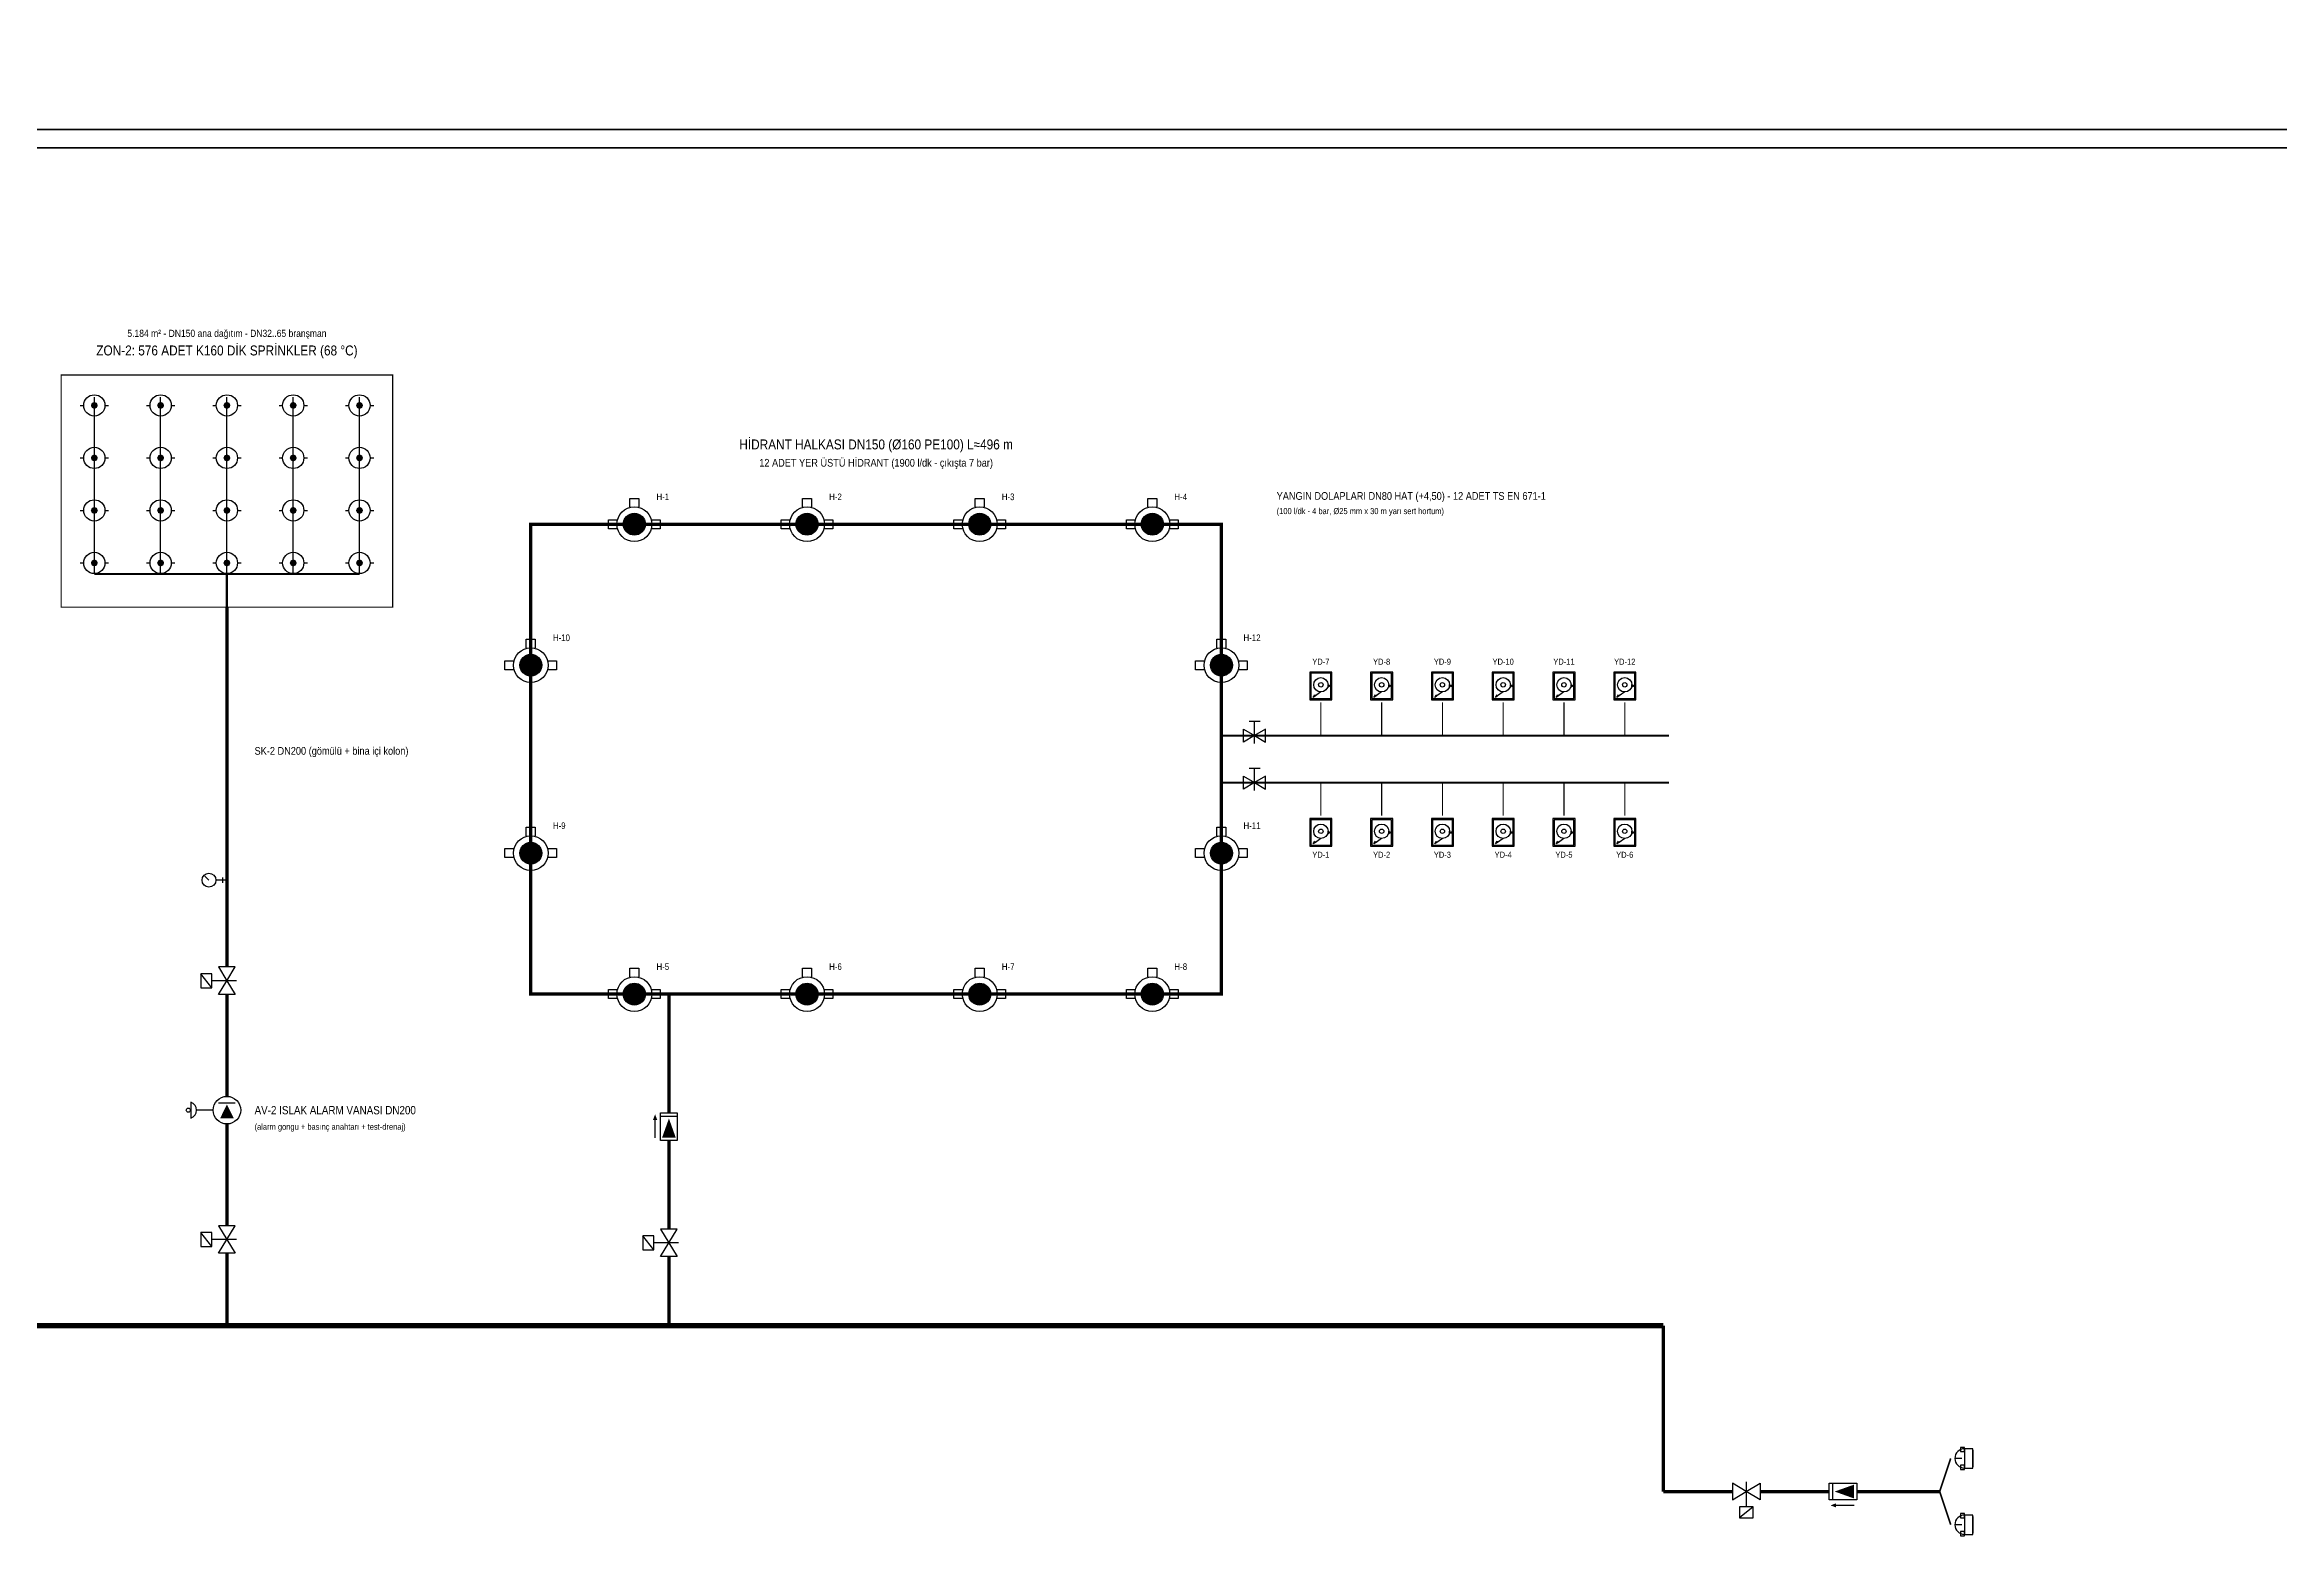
# Model space of a CAD drawing. Header units: centimetres. Extents: x 183171 to 202211, y -17274 to 19108.
# Drawn here: x 189314 to 195381, y 3027 to 7086 of the extents above; entities that cross this region are included whole.
import ezdxf
from ezdxf.enums import TextEntityAlignment as Align

# ---------------------------------------------------------------- set-up
doc = ezdxf.new("R2010")
doc.units = ezdxf.units.CM
doc.header["$LTSCALE"] = 20
for name, color, linetype in [('ROTAS-PAFTA', 7, 'CONTINUOUS'), ('ROTAS-SEMA', 1, 'CONTINUOUS'), ('ROTAS-SEMA-DOLAP', 30, 'CONTINUOUS'), ('ROTAS-SEMA-HIDRANT', 4, 'CONTINUOUS'), ('ROTAS-SEMA-YAZI', 7, 'CONTINUOUS')]:
    doc.layers.add(name, color=color, linetype=linetype)
doc.styles.add('ROTAS', font='arial.ttf')

# ---------------------------------------------------------------- blocks, each defined once
blk = doc.blocks.new('ROTAS-SMB-IZLENEBILIR-KELEBEK')
for p, q in [((-5, 11), (5, 19)), ((0, 7), (0, 11)), ((0, -7), (0, 7))]:
    blk.add_line(p, q)
for points in [[(-5, 11), (5, 11), (5, 19), (-5, 19)], [(-10, -6), (-10, 6), (0, 0)], [(10, -6), (10, 6), (0, 0)]]:
    blk.add_lwpolyline(points, close=True)
blk = doc.blocks.new('ROTAS-SMB-ISLAK-ALARM')
h = blk.add_hatch(color=256)
h.dxf.hatch_style = 1
h.paths.add_polyline_path([(-6, -5), (-6, 5), (4, 0)])
for p, q in [((-6, 26), (6, 26)), ((0, 10), (0, 22)), ((5, -6), (5, 6))]:
    blk.add_line(p, q)
for centre, radius in [((0, 28), 1.5), ((0, 0), 10)]:
    blk.add_circle(centre, radius)
blk.add_arc((0, 28), 6, 200, 340)
blk = doc.blocks.new('ROTAS-SMB-MANOMETRE')
for p, q in [((-2, 3), (2, 3)), ((0, 13), (3, 16)), ((0, 5), (0, 8)), ((0, 0), (0, 5))]:
    blk.add_line(p, q)
blk.add_circle((0, 13), 5)
blk = doc.blocks.new('ROTAS-SMB-SPR-DIK')
h = blk.add_hatch(color=256)
h.dxf.hatch_style = 1
h.paths.add_polyline_path([(4, 0), (2.8, 2.8), (0, 4), (-2.8, 2.8), (-4, 0), (-2.8, -2.8), (0, -4), (2.8, -2.8)])
for p, q in [((-16, 0), (-12, 0)), ((12, 0), (16, 0))]:
    blk.add_line(p, q)
blk.add_circle((0, 0), 12)
blk = doc.blocks.new('ROTAS-SMB-CEKVALF')
h = blk.add_hatch(color=256)
h.dxf.hatch_style = 1
h.paths.add_polyline_path([(-8, -5), (-8, 5), (6, 0)])
h = blk.add_hatch(color=256)
h.dxf.hatch_style = 1
h.paths.add_polyline_path([(9, 10), (5, 11.5), (5, 8.5)])
for p, q in [((-8, 10), (5, 10)), ((7.5, -6), (7.5, 6))]:
    blk.add_line(p, q)
blk.add_lwpolyline([(-10, -6), (-10, 6), (10, 6), (10, -6)], close=True)
blk = doc.blocks.new('ROTAS-SMB-HIDRANT')
h = blk.add_hatch(color=256)
h.dxf.hatch_style = 1
h.paths.add_polyline_path([(22, 0), (19.1, 11), (11, 19.1), (0, 22), (-11, 19.1), (-19.1, 11), (-22, 0), (-19.1, -11), (-11, -19.1), (0, -22), (11, -19.1), (19.1, -11)])
for points in [[(-9, 35), (-9, 52), (9, 52), (9, 35)], [(-35, -9), (-52, -9), (-52, 9), (-35, 9)], [(35, 9), (52, 9), (52, -9), (35, -9)]]:
    blk.add_lwpolyline(points)
for radius in [35, 22]:
    blk.add_circle((0, 0), radius)
blk = doc.blocks.new('ROTAS-SMB-KELEBEK')
for p, q in [((-5, 13), (5, 13)), ((0, 7), (0, 13)), ((0, -7), (0, 7))]:
    blk.add_line(p, q)
for points in [[(-10, -6), (-10, 6), (0, 0)], [(10, -6), (10, 6), (0, 0)]]:
    blk.add_lwpolyline(points, close=True)
blk = doc.blocks.new('ROTAS-SMB-YANGIN-DOLABI-KOLON')
blk.add_line((-20, -11), (-30, -18))
for points in [[(-40, -25), (0, -25), (0, 25), (-40, 25)], [(-38, -23), (-2, -23), (-2, 23), (-38, 23)], [(-7, -2.5), (-7, 2.5), (-4, 0)], [(-1, -2.5), (-1, 2.5), (-4, 0)], [(-30, -18), (-34, -21), (-31, -16)]]:
    blk.add_lwpolyline(points, close=True)
for radius in [13, 4]:
    blk.add_circle((-20, 2), radius)
blk = doc.blocks.new('ROTAS-SMB-STORZ')
for p, q in [((0, -6), (0, 6)), ((8, 0), (13, 0))]:
    blk.add_line(p, q)
for points in [[(0, -7), (6, -7), (6, 7), (0, 7)], [(6, 5), (9, 5), (9, 8), (6, 8)], [(6, -8), (9, -8), (9, -5), (6, -5)]]:
    blk.add_lwpolyline(points, close=True)
blk.add_arc((6, 0), 7, -90, 90)

msp = doc.modelspace()

# ---------------------------------------------------------------- linework, layer by layer
at = {"layer": 'ROTAS-PAFTA', "const_width": 4}
for points in [[(184109, 6806), (201109, 6806), (201109, 19106), (184109, 19106)], [(184109, -17272.4), (202209, -17272.4), (202209, 6856), (184109, 6856)]]:
    msp.add_lwpolyline(points, close=True, dxfattribs=at)
at = {"layer": 'ROTAS-SEMA'}
for p, q in [((189449, 5649.6), (189449, 6129.6)), ((189629, 5649.6), (189629, 6129.6)), ((189809, 5649.6), (189809, 6129.6)), ((189989, 5649.6), (189989, 6129.6)), ((190169, 5649.6), (190169, 6129.6))]:
    msp.add_line(p, q, dxfattribs=at)
at = {"layer": 'ROTAS-SEMA', "const_width": 3}
msp.add_lwpolyline([(189359, 5559.6), (190259, 5559.6), (190259, 6189.6), (189359, 6189.6)], close=True, dxfattribs=at)
at = {"layer": 'ROTAS-SEMA'}
for points, const_width in [([(189449, 5649.6), (190169, 5649.6)], 6), ([(189809, 5559.6), (189809, 5649.6)], 6), ([(189809, 4583.1), (189809, 5559.6)], 9), ([(189809, 4232.1), (189809, 4508.1)], 9), ([(191009, 4187.1), (191009, 4509.6)], 9), ([(189809, 3881.1), (189809, 4157.1)], 9), ([(191009, 3872.1), (191009, 4112.1)], 9), ([(189809, 3609.6), (189809, 3806.1)], 9), ([(191009, 3609.6), (191009, 3797.1)], 9), ([(186134, 3609.6), (193709, 3609.6)], 15), ([(193709, 3609.6), (193709, 3159.6)], 9), ([(194489, 3249.6), (194459, 3159.6)], 4.5), ([(193896.5, 3159.6), (193709, 3159.6)], 9), ([(194159, 3159.6), (193971.5, 3159.6)], 9), ([(194459, 3159.6), (194234, 3159.6)], 9), ([(194489, 3069.6), (194459, 3159.6)], 4.5)]:
    msp.add_lwpolyline(points, dxfattribs=dict(at, const_width=const_width))
at = {"layer": 'ROTAS-SEMA-DOLAP'}
for points, const_width in [([(192779, 5210.9), (192779, 5300.9)], 3), ([(192944, 5210.9), (192944, 5300.9)], 3), ([(193109, 5210.9), (193109, 5300.9)], 3), ([(193274, 5210.9), (193274, 5300.9)], 3), ([(193439, 5210.9), (193439, 5300.9)], 3), ([(193604, 5210.9), (193604, 5300.9)], 3), ([(192509, 5210.9), (193724, 5210.9)], 6), ([(192509, 5083.4), (193724, 5083.4)], 6), ([(192779, 5083.4), (192779, 4993.4)], 3), ([(192944, 5083.4), (192944, 4993.4)], 3), ([(193109, 5083.4), (193109, 4993.4)], 3), ([(193274, 5083.4), (193274, 4993.4)], 3), ([(193439, 5083.4), (193439, 4993.4)], 3), ([(193604, 5083.4), (193604, 4993.4)], 3)]:
    msp.add_lwpolyline(points, dxfattribs=dict(at, const_width=const_width))
at = {"layer": 'ROTAS-SEMA-HIDRANT', "const_width": 9}
msp.add_lwpolyline([(190634, 4509.6), (192509, 4509.6), (192509, 5784.6), (190634, 5784.6)], close=True, dxfattribs=at)

# ---------------------------------------------------------------- block references
at = {"layer": 'ROTAS-SEMA', "zscale": 1.5}
for name, p, xscale, yscale in [('ROTAS-SMB-SPR-DIK', (189449, 6107.1), 2.4000000000000004, 2.4000000000000004), ('ROTAS-SMB-SPR-DIK', (189629, 6107.1), 2.4000000000000004, 2.4000000000000004), ('ROTAS-SMB-SPR-DIK', (189809, 6107.1), 2.4000000000000004, 2.4000000000000004), ('ROTAS-SMB-SPR-DIK', (189989, 6107.1), 2.4000000000000004, 2.4000000000000004), ('ROTAS-SMB-SPR-DIK', (190169, 6107.1), 2.4000000000000004, 2.4000000000000004), ('ROTAS-SMB-SPR-DIK', (189449, 5964.6), 2.4000000000000004, 2.4000000000000004), ('ROTAS-SMB-SPR-DIK', (189629, 5964.6), 2.4000000000000004, 2.4000000000000004), ('ROTAS-SMB-SPR-DIK', (189809, 5964.6), 2.4000000000000004, 2.4000000000000004), ('ROTAS-SMB-SPR-DIK', (189989, 5964.6), 2.4000000000000004, 2.4000000000000004), ('ROTAS-SMB-SPR-DIK', (190169, 5964.6), 2.4000000000000004, 2.4000000000000004), ('ROTAS-SMB-SPR-DIK', (189449, 5822.1), 2.4000000000000004, 2.4000000000000004), ('ROTAS-SMB-SPR-DIK', (189629, 5822.1), 2.4000000000000004, 2.4000000000000004), ('ROTAS-SMB-SPR-DIK', (189809, 5822.1), 2.4000000000000004, 2.4000000000000004), ('ROTAS-SMB-SPR-DIK', (189989, 5822.1), 2.4000000000000004, 2.4000000000000004), ('ROTAS-SMB-SPR-DIK', (190169, 5822.1), 2.4000000000000004, 2.4000000000000004), ('ROTAS-SMB-SPR-DIK', (189449, 5679.6), 2.4000000000000004, 2.4000000000000004), ('ROTAS-SMB-SPR-DIK', (189629, 5679.6), 2.4000000000000004, 2.4000000000000004), ('ROTAS-SMB-SPR-DIK', (189809, 5679.6), 2.4000000000000004, 2.4000000000000004), ('ROTAS-SMB-SPR-DIK', (189989, 5679.6), 2.4000000000000004, 2.4000000000000004), ('ROTAS-SMB-SPR-DIK', (190169, 5679.6), 2.4000000000000004, 2.4000000000000004), ('ROTAS-SMB-YANGIN-DOLABI-KOLON', (192809, 5345.9), 1.5, 1.5), ('ROTAS-SMB-YANGIN-DOLABI-KOLON', (192974, 5345.9), 1.5, 1.5), ('ROTAS-SMB-YANGIN-DOLABI-KOLON', (193139, 5345.9), 1.5, 1.5), ('ROTAS-SMB-YANGIN-DOLABI-KOLON', (193304, 5345.9), 1.5, 1.5), ('ROTAS-SMB-YANGIN-DOLABI-KOLON', (193469, 5345.9), 1.5, 1.5), ('ROTAS-SMB-YANGIN-DOLABI-KOLON', (193634, 5345.9), 1.5, 1.5), ('ROTAS-SMB-KELEBEK', (192599, 5210.9), 3, 3), ('ROTAS-SMB-KELEBEK', (192599, 5083.4), 3, 3), ('ROTAS-SMB-YANGIN-DOLABI-KOLON', (192809, 4948.4), 1.5, 1.5), ('ROTAS-SMB-YANGIN-DOLABI-KOLON', (192974, 4948.4), 1.5, 1.5), ('ROTAS-SMB-YANGIN-DOLABI-KOLON', (193139, 4948.4), 1.5, 1.5), ('ROTAS-SMB-YANGIN-DOLABI-KOLON', (193304, 4948.4), 1.5, 1.5), ('ROTAS-SMB-YANGIN-DOLABI-KOLON', (193469, 4948.4), 1.5, 1.5), ('ROTAS-SMB-YANGIN-DOLABI-KOLON', (193634, 4948.4), 1.5, 1.5)]:
    msp.add_blockref(name, p, dxfattribs=dict(at, xscale=xscale, yscale=yscale))
at = {"layer": 'ROTAS-SEMA', "xscale": 3.75, "yscale": 3.75, "zscale": 1.5}
for name, p, rotation in [('ROTAS-SMB-MANOMETRE', (189809, 4818.6), 90), ('ROTAS-SMB-IZLENEBILIR-KELEBEK', (189809, 4545.6), 90), ('ROTAS-SMB-ISLAK-ALARM', (189809, 4194.6), 90), ('ROTAS-SMB-CEKVALF', (191009, 4149.6), 90), ('ROTAS-SMB-IZLENEBILIR-KELEBEK', (189809, 3843.6), 90), ('ROTAS-SMB-IZLENEBILIR-KELEBEK', (191009, 3834.6), 90), ('ROTAS-SMB-STORZ', (194549, 3249.6), 180), ('ROTAS-SMB-IZLENEBILIR-KELEBEK', (193934, 3159.6), 180), ('ROTAS-SMB-CEKVALF', (194196.5, 3159.6), 180), ('ROTAS-SMB-STORZ', (194549, 3069.6), 180)]:
    msp.add_blockref(name, p, dxfattribs=dict(at, rotation=rotation))
at = {"layer": 'ROTAS-SEMA-HIDRANT', "xscale": 1.35, "yscale": 1.35, "zscale": 1.5}
for p in [(190915.2, 5784.6), (191384, 5784.6), (191852.8, 5784.6), (192321.5, 5784.6), (190634, 5402.1), (192509, 5402.1), (190634, 4892.1), (192509, 4892.1), (190915.2, 4509.6), (191384, 4509.6), (191852.8, 4509.6), (192321.5, 4509.6)]:
    msp.add_blockref('ROTAS-SMB-HIDRANT', p, dxfattribs=at)

# ---------------------------------------------------------------- texts
at = {"layer": 'ROTAS-SEMA-YAZI', "style": 'ROTAS', "width": 0.85}
for s, height, p in [('5.184 m² - DN150 ana dağıtım - DN32..65 branşman', 19.5, (189809, 6287.1)), ('ZON-2: 576 ADET K160 DİK SPRİNKLER (68 °C)', 27, (189809, 6234.6)), ('HİDRANT HALKASI DN150 (Ø160 PE100) L≈496 m', 27, (191571.5, 5979.6)), ('12 ADET YER ÜSTÜ HİDRANT (1900 l/dk - çıkışta 7 bar)', 21, (191571.5, 5934.6)), ('YD-7', 16.5, (192779, 5398.4)), ('YD-8', 16.5, (192944, 5398.4)), ('YD-9', 16.5, (193109, 5398.4)), ('YD-10', 16.5, (193274, 5398.4)), ('YD-11', 16.5, (193439, 5398.4)), ('YD-12', 16.5, (193604, 5398.4))]:
    msp.add_text(s, height=height, dxfattribs=at).set_placement(p, align=Align.BOTTOM_CENTER)
for s, height, p in [('H-1', 18, (190975.2, 5844.6)), ('H-2', 18, (191444, 5844.6)), ('H-3', 18, (191912.8, 5844.6)), ('H-4', 18, (192381.5, 5844.6)), ('YANGIN DOLAPLARI DN80 HAT (+4,50) - 12 ADET TS EN 671-1', 21, (192659, 5844.6)), ('(100 l/dk - 4 bar, Ø25 mm x 30 m yarı sert hortum)', 16.5, (192659, 5807.1)), ('H-10', 18, (190694, 5462.1)), ('H-12', 18, (192569, 5462.1)), ('H-9', 18, (190694, 4952.1)), ('H-11', 18, (192569, 4952.1)), ('H-5', 18, (190975.2, 4569.6)), ('H-6', 18, (191444, 4569.6)), ('H-7', 18, (191912.8, 4569.6)), ('H-8', 18, (192381.5, 4569.6))]:
    msp.add_text(s, height=height, dxfattribs=at).set_placement(p, align=Align.BOTTOM_LEFT)
for s, height, p in [('SK-2 DN200 (gömülü + bina içi kolon)', 21, (189884, 5169.6)), ('AV-2 ISLAK ALARM VANASI DN200', 22.5, (189884, 4194.6)), ('(alarm gongu + basınç anahtarı + test-drenaj)', 16.5, (189884, 4149.6))]:
    msp.add_text(s, height=height, dxfattribs=at).set_placement(p, align=Align.MIDDLE_LEFT)
for s, p in [('YD-1', (192779, 4895.9)), ('YD-2', (192944, 4895.9)), ('YD-3', (193109, 4895.9)), ('YD-4', (193274, 4895.9)), ('YD-5', (193439, 4895.9)), ('YD-6', (193604, 4895.9))]:
    msp.add_text(s, height=16.5, dxfattribs=at).set_placement(p, align=Align.TOP_CENTER)

doc.saveas('drawing.dxf')
